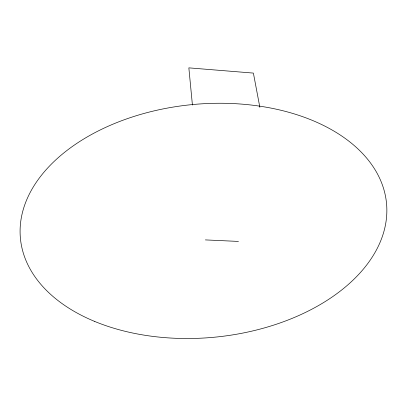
<?xml version="1.0" encoding="UTF-8"?>
<svg xmlns="http://www.w3.org/2000/svg" width="406" height="406" viewBox="0 0 406 406"><rect width="100%" height="100%" fill="white"/><g stroke="black" fill="none" stroke-linecap="round" stroke-linejoin="round"><path stroke-width="0.61" d="M205.385 239.905L238.449 241.423M259.86 107.326L253.39 73.095L188.851 67.858L192.424 105.042M94.517 321.364A183.893 116.842 -5.5 0 0 385.7 223.61A183.893 116.842 -5.5 0 0 130.204 117.674A183.893 116.842 -5.5 0 0 94.517 321.364"/></g></svg>
